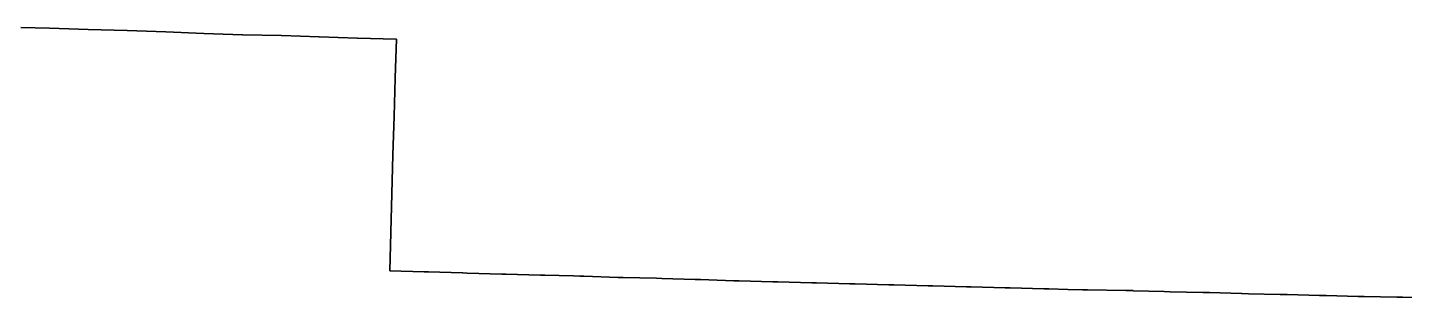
# Model space of a CAD drawing. Header units: inches. Extents: x 141448 to 685535, y 3466439 to 4099221.
# Drawn here: x 209766 to 267007, y 3695927 to 3707162 of the extents above; entities that cross this region are included whole.
import ezdxf

# ---------------------------------------------------------------- set-up
doc = ezdxf.new("R2010")
doc.units = ezdxf.units.IN
doc.header["$MEASUREMENT"] = 0
doc.layers.add('az_county', color=7, linetype='Continuous')

msp = doc.modelspace()

# ---------------------------------------------------------------- linework, layer by layer
at = {"layer": 'az_county'}
for points in [[(267360.4375, 3695927.25), (266931.3125, 3695934.75), (266711.625, 3695938.75), (266696.53125, 3695939), (265325.78125, 3695963.25), (265099, 3695967.25), (265083.78125, 3695969.75), (263755, 3696003.25), (263484, 3696010.75), (263468.75, 3696010.75), (262129.875, 3696047), (261856.359375, 3696054.5), (261846.15625, 3696057), (260523.25, 3696084), (260241.25, 3696090.25), (260236.140625, 3696090.5), (258904.515625, 3696128.75), (258636.421875, 3696136.5), (258631.3125, 3696136.5), (257273.5, 3696164.75), (257023.796875, 3696169.75), (257016.203125, 3696169.75), (255728.078125, 3696202.5), (255728.390625, 3696215.5), (255663.078125, 3696216.25), (255429.984375, 3696219), (255424.890625, 3696219.25), (253824.875, 3696245.5), (253638.953125, 3696248.25), (253626.25, 3696248.75), (253006.25, 3696264.25), (252220.234375, 3696283.75), (252019.4375, 3696289.5), (250609.328125, 3696330), (250407.625, 3696334.75), (249000.90625, 3696368.75), (248817.109375, 3696374.75), (248803.40625, 3696375), (247394.1875, 3696411.25), (247200.46875, 3696416.25), (245782.453125, 3696453.75), (245575.5625, 3696459.5), (244178.4375, 3696497.5), (244095.546875, 3696499.5), (243990.25, 3696499.5), (243951.640625, 3696500.5), (242561.421875, 3696537.5), (242364.234375, 3696542.5), (240954.015625, 3696578.5), (240747.609375, 3696583.5), (239346.8125, 3696619.25), (239124.203125, 3696626.5), (237742.890625, 3696671), (237519.09375, 3696678), (236134.375, 3696720), (235909.078125, 3696725), (234521.5625, 3696754.75), (234314.5625, 3696761.5), (232885.25, 3696809), (232719.75, 3696814), (232462.75, 3696822), (231264.828125, 3696850.5), (231093.53125, 3696855), (229651.625, 3696892.5), (229477.515625, 3696897), (228036.109375, 3696941.25), (227857.796875, 3696946.75), (227850.609375, 3696947), (226428.296875, 3696990.75), (226249.890625, 3696996.25), (224825.28125, 3697035.75), (224866.484375, 3698629.75), (224866.890625, 3698645), (224912.890625, 3700235.25), (224913.1875, 3700245.25), (224954.890625, 3701868.5), (225006.265625, 3703466.25), (225006.46875, 3703476.25), (225049.96875, 3705059), (225050.171875, 3705066.5), (225101.671875, 3706671.75), (225094.078125, 3706672), (223486.171875, 3706721.25), (223470.96875, 3706721.75), (221893.75, 3706778), (221880.953125, 3706778.5), (221107.75, 3706794.75), (221107.953125, 3706801.5), (220318.734375, 3706824.75), (220305.9375, 3706825.25), (218718.125, 3706859), (218707.828125, 3706859.25), (217094.609375, 3706908.75), (215510.890625, 3706981.5), (213901.984375, 3707038.5), (212292.671875, 3707076.5), (210677.265625, 3707132.25), (209486.25, 3707161.75)], [(209486.25, 3707161.75), (210677.265625, 3707132.25), (212292.671875, 3707076.5), (213901.984375, 3707038.5), (215510.890625, 3706981.5), (217094.609375, 3706908.75), (218707.828125, 3706859.25), (218718.125, 3706859), (220305.9375, 3706825.25), (220318.734375, 3706824.75), (221107.953125, 3706801.5), (221107.75, 3706794.75), (221880.953125, 3706778.5), (221893.75, 3706778), (223470.96875, 3706721.75), (223486.171875, 3706721.25), (225094.078125, 3706672), (225101.671875, 3706671.75), (225050.171875, 3705066.5), (225049.96875, 3705059), (225006.46875, 3703476.25), (225006.265625, 3703466.25), (224954.890625, 3701868.5), (224913.1875, 3700245.25), (224912.890625, 3700235.25), (224866.890625, 3698645), (224866.484375, 3698629.75), (224825.28125, 3697035.75), (226249.890625, 3696996.25), (226428.296875, 3696990.75), (227850.609375, 3696947), (227857.796875, 3696946.75), (228036.109375, 3696941.25), (229477.515625, 3696897), (229651.625, 3696892.5), (231093.53125, 3696855), (231264.828125, 3696850.5), (232462.75, 3696822), (232719.75, 3696814), (232885.25, 3696809), (234314.5625, 3696761.5), (234521.5625, 3696754.75), (235909.078125, 3696725), (236134.375, 3696720), (237519.09375, 3696678), (237742.890625, 3696671), (239124.203125, 3696626.5), (239346.8125, 3696619.25), (240747.609375, 3696583.5), (240954.015625, 3696578.5), (242364.234375, 3696542.5), (242561.421875, 3696537.5), (243951.640625, 3696500.5), (243990.25, 3696499.5), (244095.546875, 3696499.5), (244178.4375, 3696497.5), (245575.5625, 3696459.5), (245782.453125, 3696453.75), (247200.46875, 3696416.25), (247394.1875, 3696411.25), (248803.40625, 3696375), (248817.109375, 3696374.75), (249000.90625, 3696368.75), (250407.625, 3696334.75), (250609.328125, 3696330), (252019.4375, 3696289.5), (252220.234375, 3696283.75), (253006.25, 3696264.25), (253626.25, 3696248.75), (253638.953125, 3696248.25), (253824.875, 3696245.5), (255424.890625, 3696219.25), (255429.984375, 3696219), (255663.078125, 3696216.25), (255728.390625, 3696215.5), (255728.078125, 3696202.5), (257016.203125, 3696169.75), (257023.796875, 3696169.75), (257273.5, 3696164.75), (258631.3125, 3696136.5), (258636.421875, 3696136.5), (258904.515625, 3696128.75), (260236.140625, 3696090.5), (260241.25, 3696090.25), (260523.25, 3696084), (261846.15625, 3696057), (261856.359375, 3696054.5), (262129.875, 3696047), (263468.75, 3696010.75), (263484, 3696010.75), (263755, 3696003.25), (265083.78125, 3695969.75), (265099, 3695967.25), (265325.78125, 3695963.25), (266696.53125, 3695939), (266711.625, 3695938.75), (266931.3125, 3695934.75), (267360.4375, 3695927.25)]]:
    msp.add_lwpolyline(points, dxfattribs=at)

doc.saveas('drawing.dxf')
